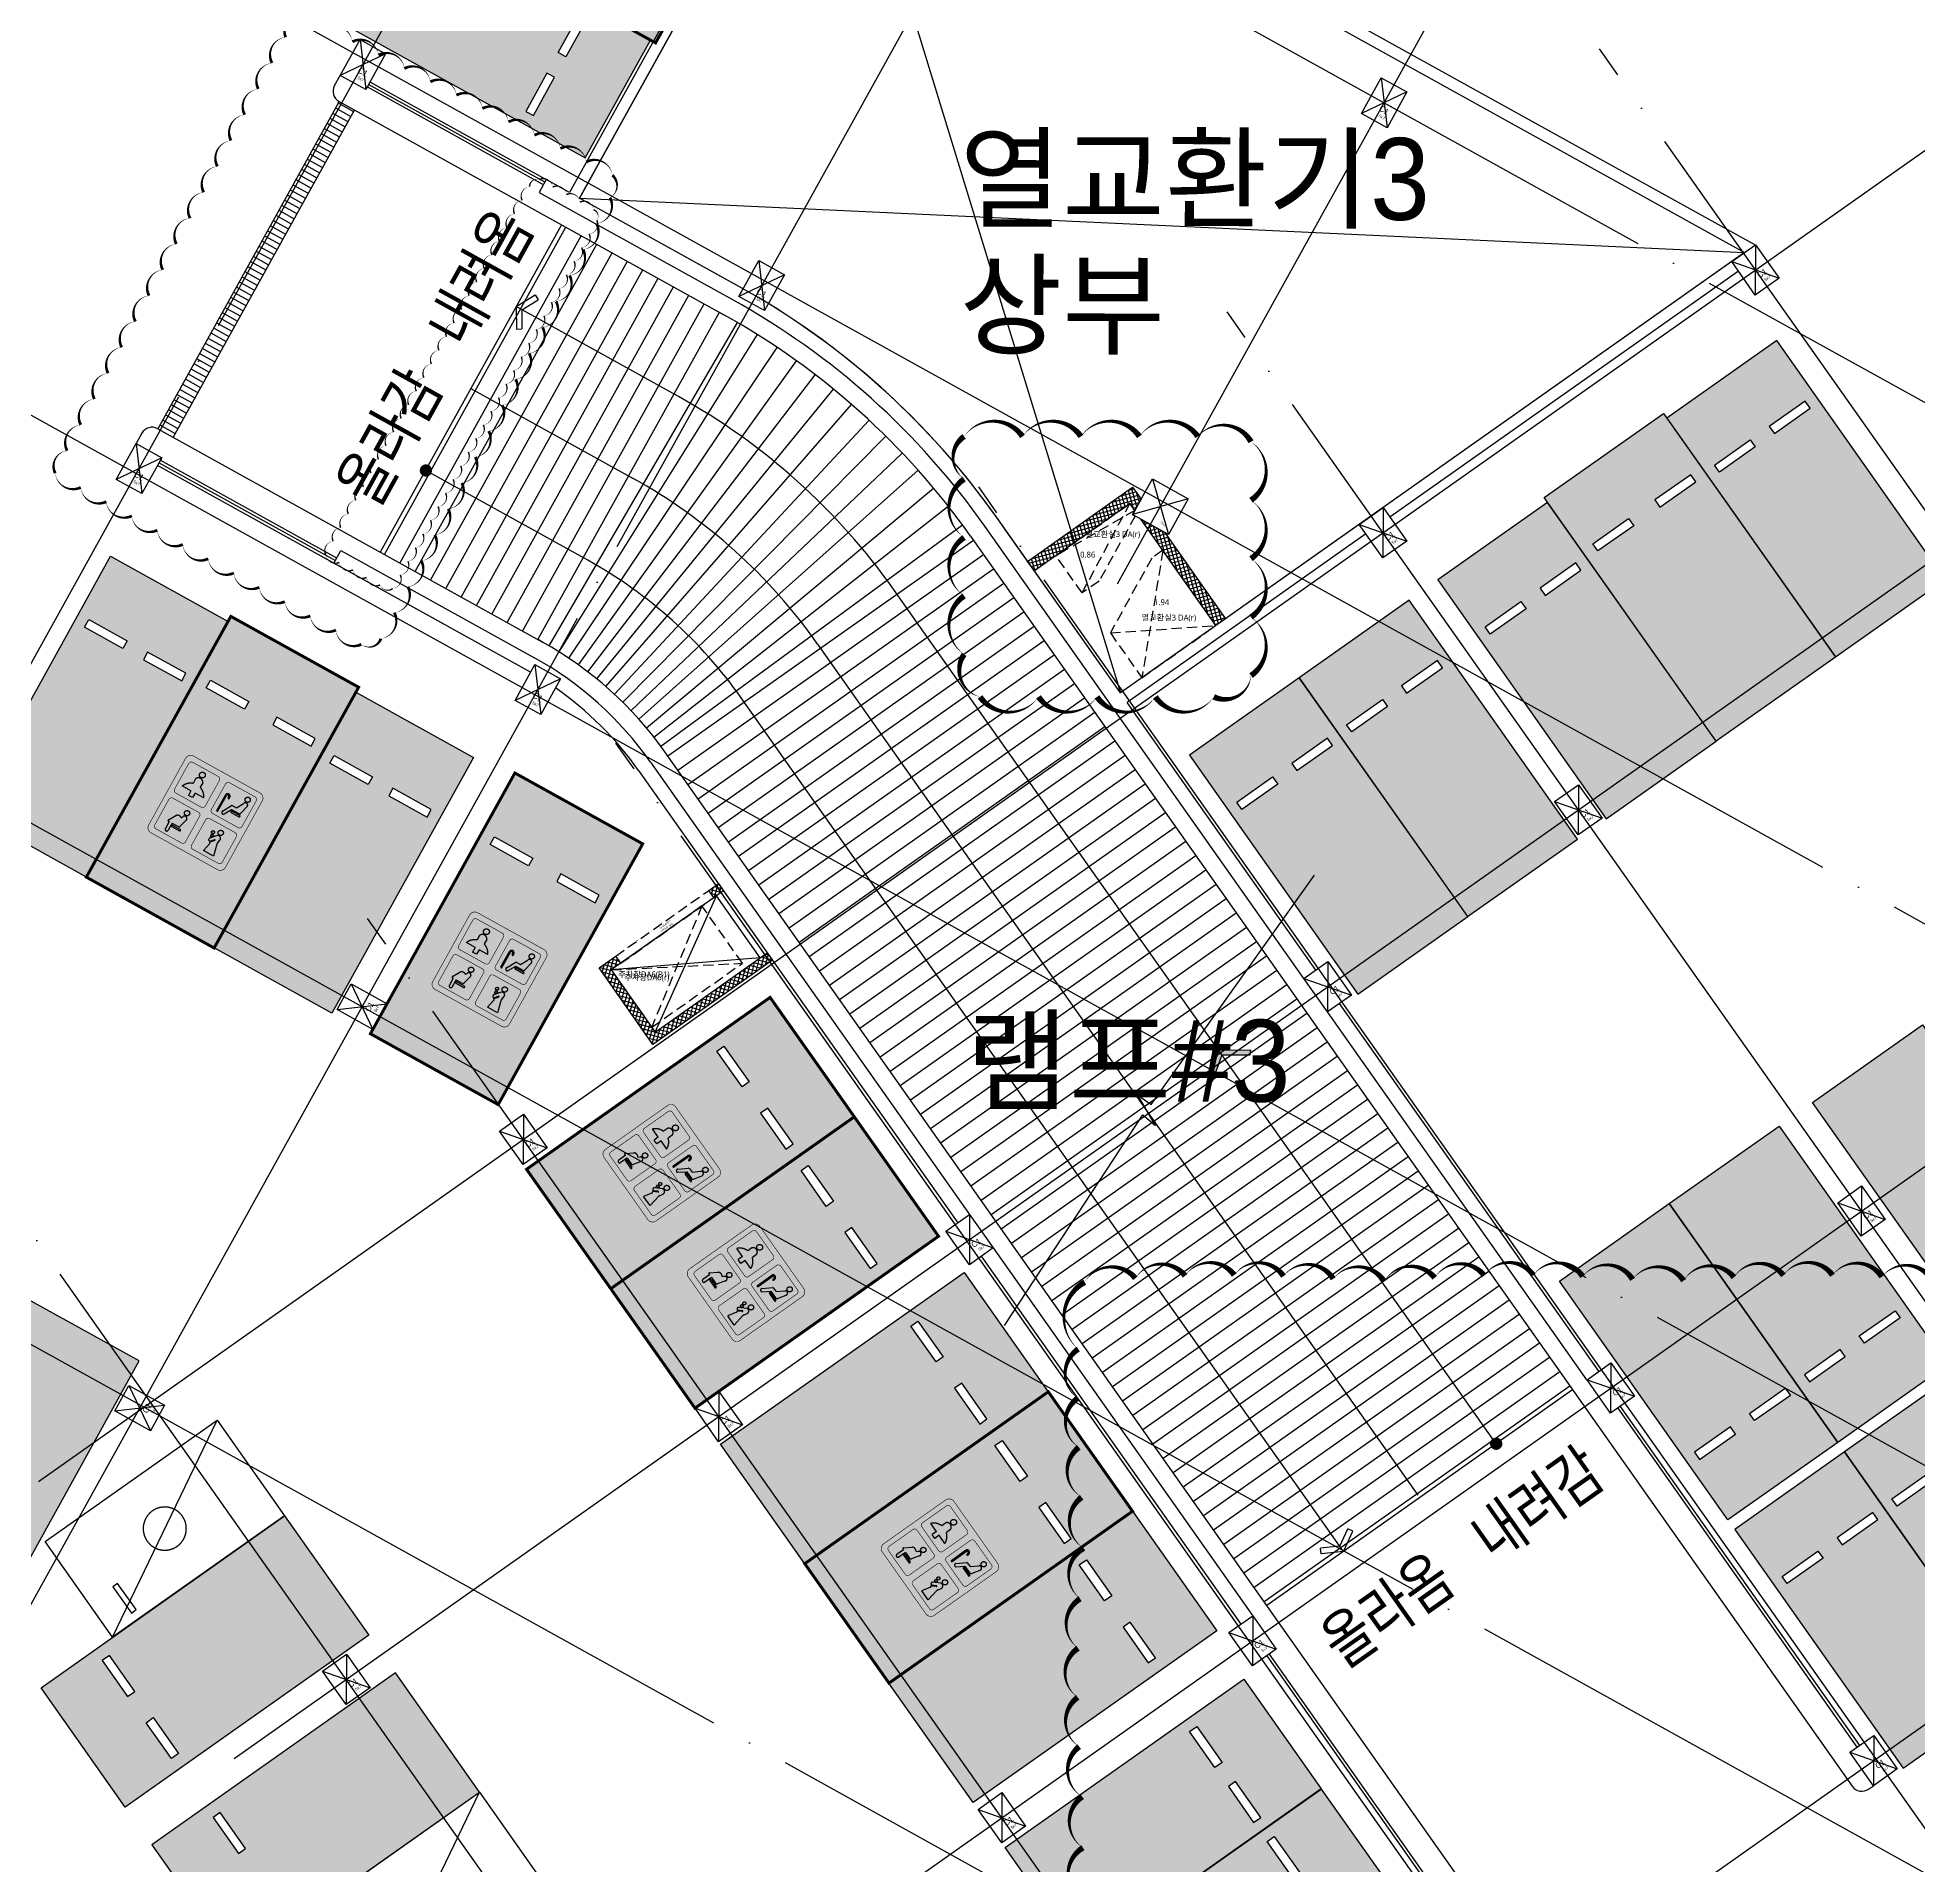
# Model space of a CAD drawing. Header units: millimetres. Extents: x -21000 to 567700, y 435000 to 850800.
# Drawn here: x 299436 to 331615, y 585418 to 616680 of the extents above; entities that cross this region are included whole.
import ezdxf
from ezdxf.enums import TextEntityAlignment as Align
from ezdxf.xclip import XClip

# ---------------------------------------------------------------- set-up
doc = ezdxf.new("R2010")
doc.units = ezdxf.units.MM
doc.header["$LTSCALE"] = 700
doc.header["$XCLIPFRAME"] = 2
doc.linetypes.add('AB_Pbase$0$HIDDEN1', pattern=[0.375, 0.25, -0.125])
doc.linetypes.add('AB_Pbase$0$주차장기둥$0$CEN', pattern=[62, 60, -1, 0, -1])
doc.layers.get('0').update_dxf_attribs({"color": 2})
doc.layers.get('Defpoints').update_dxf_attribs({"color": 171})
for name, color, linetype in [('AB_Pbase$0$A-STA', 4, 'Continuous'), ('AB_Pbase$0$da-open con', 1, 'Continuous'), ('AB_Pbase$0$da-open hid', 8, 'AB_Pbase$0$HIDDEN1'), ('AB_Pbase$0$DIM', 7, 'Continuous'), ('AB_Pbase$0$ELE4', 4, 'Continuous'), ('AB_Pbase$0$ELE6', 6, 'Continuous'), ('AB_Pbase$0$ELE8', 8, 'Continuous'), ('AB_Pbase$0$FIN', 6, 'Continuous'), ('AB_Pbase$0$HAT', 8, 'Continuous'), ('AB_Pbase$0$LEAD', 7, 'Continuous'), ('AB_Pbase$0$WAL', 3, 'Continuous'), ('AB_Pbase$0$건축open', 4, 'AB_Pbase$0$HIDDEN1'), ('AB_Pbase$0$주차(경형)', 9, 'Continuous'), ('AB_Pbase$0$주차-sol', 254, 'Continuous'), ('AB_Pbase$0$주차-여행', 221, 'Continuous'), ('AB_Pbase$0$주차-일반', 9, 'Continuous'), ('AB_Pbase$0$주차-확장', 7, 'Continuous'), ('AB_Pbase$0$주차장기둥$0$CEN_P', 244, 'AB_Pbase$0$주차장기둥$0$CEN'), ('DIM', 7, 'Continuous'), ('TEXT', 3, 'Continuous')]:
    doc.layers.add(name, color=color, linetype=linetype)
for name, color, linetype, plot in [('AB_Pbase$0$AB_Pbase_지붕층_구조도void$0$DEF_TEXT', 221, 'Continuous', False), ('AB_Pbase$0$AB_Pbase_지하1층_구조도void$0$DEF_TEXT', 221, 'Continuous', False), ('AB_Pbase$0$Defponts', 161, 'Continuous', False), ('AB_Pbase$0$주차-카운터', 151, 'Continuous', False), ('AB_Pbase$0$주차장기둥$0$DEFPOINT', 247, 'Continuous', False)]:
    doc.layers.add(name, color=color, linetype=linetype, plot=plot)
doc.styles.add('AB_Pbase$0$AB_Pbase_지붕층_구조도void$0$맑은 고딕', font='malgun.ttf')
doc.styles.add('AB_Pbase$0$AB_Pbase_지하1층_구조도void$0$맑은 고딕', font='malgun.ttf')
doc.styles.add('AB_Pbase$0$돋움', font='')
doc.styles.add('AB_Pbase$0$주차장기둥$0$맑은 고딕', font='')
doc.styles.add('울릉도M', font='')
doc.styles.get('AB_Pbase$0$돋움').set_extended_font_data('Dotum')
doc.styles.get('AB_Pbase$0$주차장기둥$0$맑은 고딕').set_extended_font_data('Dotum')
doc.styles.get('울릉도M').set_extended_font_data('Dotum')

# ---------------------------------------------------------------- blocks, each defined once
blk = doc.blocks.new('arrow2')
blk.add_lwpolyline([(-0.002, 0.87), (0.738, 0), (-0.002, -0.87), (0.15, -1), (1, 0), (0.15, 1)], close=True)
for points in [[(-0.002, 0.87), (0.15, 1), (0.738, 0), (1, 0)], [(0.738, 0), (1, 0), (-0.002, -0.87), (0.15, -1)]]:
    blk.add_solid(points)
blk = doc.blocks.new('AB_Pbase$0$arrow1')
for p, q in [((0, 0), (0.286, 0.501)), ((0.286, 0.501), (0.41, 0.43)), ((0, 0), (0.286, -0.501)), ((0.165, 0), (0.41, 0.429)), ((0.165, 0), (0.41, -0.429)), ((0.286, -0.501), (0.41, -0.43))]:
    blk.add_line(p, q)
blk = doc.blocks.new('AB_Pbase$0$팬룸 OPEN (19.5X19.5)')
at = {"layer": 'AB_Pbase$0$WAL'}
for p, q in [((165338, 637520), (165338, 637370)), ((167288, 637520), (167288, 637370))]:
    blk.add_line(p, q, dxfattribs=at)
at = {"layer": 'AB_Pbase$0$건축open'}
for p, q in [((167288, 637520), (165338, 637520)), ((167288, 637370), (165338, 637370))]:
    blk.add_line(p, q, dxfattribs=at)
at = {"layer": 'AB_Pbase$0$Defponts', "style": 'AB_Pbase$0$돋움'}
blk.add_text("건축 OPEN'G", height=30, rotation=360, dxfattribs=at).set_placement((166170, 637457))
at = {"layer": 'AB_Pbase$0$Defponts', "color": 6, "style": 'AB_Pbase$0$돋움'}
blk.add_text('(19.5X19.5)', height=30, rotation=360, dxfattribs=at).set_placement((166177, 637402))
blk = doc.blocks.new('AB_Pbase$0$AB_Pbase_지하1층_골조')
for p, q in [((312922, 621948), (308534, 614033)), ((312922, 621948), (328823, 613134)), ((313000, 621677), (308709, 613936)), ((313000, 621677), (328641, 613006)), ((308140, 614251), (308019, 614033)), ((308019, 614033), (311323, 612201)), ((308534, 614033), (308140, 614251)), ((311508, 612385), (308709, 613936)), ((328421, 612851), (322457, 608642)), ((328537, 612687), (322572, 608479)), ((321102, 600588), (315643, 608326)), ((317963, 605472), (315847, 608470)), ((322048, 608354), (317963, 605472)), ((322163, 608191), (318078, 605308)), ((304504, 607692), (304626, 607910)), ((304626, 607910), (307929, 606079)), ((307872, 605825), (304504, 607692)), ((321306, 600732), (318078, 605308)), ((309719, 604146), (315178, 596409)), ((309923, 604290), (315382, 596553)), ((326149, 593869), (321710, 600160)), ((325945, 593725), (321506, 600016)), ((315786, 595981), (320225, 589689)), ((315582, 595837), (320021, 589545))]:
    blk.add_line(p, q)
for radius, end in [(13000, 61), (13250, 58.5229), (6000, 61), (5750, 55.2843)]:
    blk.add_arc((305020, 600831), radius, 35.2055, end)
blk = doc.blocks.new('AB_Pbase$0$주차장기둥$0$cen 2bl 지하')
at = {"layer": 'AB_Pbase$0$주차장기둥$0$CEN_P', "color": 5}
for p, q in [((-9586, 66583), (-9586, 259250)), ((-1786, 66583), (-1786, 259221)), ((6014, 113576), (6014, 259192)), ((-74426, 122983), (119274, 122983)), ((-23086, 115183), (119274, 115183)), ((-23231, 107083), (119274, 107083)), ((-23231, 100983), (119274, 100983)), ((-119386, 93183), (119274, 93183))]:
    blk.add_line(p, q, dxfattribs=at)
at = {"layer": 'AB_Pbase$0$주차장기둥$0$CEN_P'}
for p, q in [((10097, 85016), (90237, 250834)), ((-12695, 19933), (97260, 247440)), ((2534, 88672), (24132, 133361)), ((-2688, 91195), (16349, 130586)), ((48352, 106456), (8788, 125577)), ((44958, 99433), (5394, 118554)), ((42695, 94751), (3131, 113873)), ((39388, 87908), (-176, 107030)), ((37126, 83226), (-2439, 102348)), ((33731, 76204), (-5833, 95325))]:
    blk.add_line(p, q, dxfattribs=at)
blk = doc.blocks.new('AB_Pbase$0$주차장기둥$0$p기둥 5x7')
blk.add_lwpolyline([(-250, 350), (250, 350), (250, -350), (-250, -350)], close=True)
at = {"layer": 'AB_Pbase$0$주차장기둥$0$DEFPOINT'}
for p, q in [((250, 350), (-250, -350)), ((-250, 350), (250, -350))]:
    blk.add_line(p, q, dxfattribs=at)
at = {"layer": 'AB_Pbase$0$주차장기둥$0$DEFPOINT', "color": 6, "style": 'AB_Pbase$0$주차장기둥$0$맑은 고딕'}
for s, height, p in [('C1', 100, (-24, -160)), ('5x7', 50, (29, -259))]:
    blk.add_text(s, height=height, rotation=0, dxfattribs=at).set_placement(p)
blk = doc.blocks.new('AB_Pbase$0$주차장기둥$0$p기둥 7x7')
blk.add_lwpolyline([(-350, 350), (350, 350), (350, -350), (-350, -350)], close=True)
at = {"layer": 'AB_Pbase$0$주차장기둥$0$DEFPOINT'}
for p, q in [((350, 350), (-350, -350)), ((-350, 350), (350, -350))]:
    blk.add_line(p, q, dxfattribs=at)
at = {"layer": 'AB_Pbase$0$주차장기둥$0$DEFPOINT', "color": 6, "style": 'AB_Pbase$0$주차장기둥$0$맑은 고딕'}
blk.add_text('7x7', height=50, rotation=0, dxfattribs=at).set_placement((129, -259))
blk = doc.blocks.new('AB_Pbase$0$주차장기둥')
for name, p, rotation in [('AB_Pbase$0$주차장기둥$0$cen 2bl 지하', (36992, -11667), 1.99999810188403), ('AB_Pbase$0$주차장기둥$0$p기둥 5x7', (45627, 112273), 66.2054582048853), ('AB_Pbase$0$주차장기둥$0$p기둥 5x7', (38710, 111451), 1.999998101881787), ('AB_Pbase$0$주차장기둥$0$p기둥 5x7', (42480, 105136), 66.2054582048853), ('AB_Pbase$0$주차장기둥$0$p기둥 5x7', (31191, 103284), 1.999998101881787), ('AB_Pbase$0$주차장기둥$0$p기둥 7x7', (38986, 103557), 1.999998101881937), ('AB_Pbase$0$주차장기둥$0$p기둥 5x7', (23396, 103012), 1.999998101881787), ('AB_Pbase$0$주차장기둥$0$p기둥 5x7', (47787, 102796), 66.2054582048853), ('AB_Pbase$0$주차장기둥$0$p기둥 5x7', (55473, 99407), 66.2054582048853), ('AB_Pbase$0$주차장기둥$0$p기둥 5x7', (45669, 97993), 66.20545820488529), ('AB_Pbase$0$주차장기둥$0$p기둥 5x7', (31467, 95389), 1.999998101881787), ('AB_Pbase$0$주차장기둥$0$p기둥 5x7', (23671, 95116), 1.999998101881787), ('AB_Pbase$0$주차장기둥$0$p기둥 5x7', (53355, 94604), 66.20545820488529), ('AB_Pbase$0$주차장기둥$0$p기둥 5x7', (60492, 91457), 66.20545820488529), ('AB_Pbase$0$주차장기둥$0$p기둥 5x7', (42643, 91130), 66.20545820488529), ('AB_Pbase$0$주차장기둥$0$p기둥 5x7', (31683, 89192), 91.99999810188433), ('AB_Pbase$0$주차장기둥$0$p기둥 5x7', (35218, 88666), 66.2054582048853), ('AB_Pbase$0$주차장기둥$0$p기둥 5x7', (50329, 87741), 66.20545820488529), ('AB_Pbase$0$주차장기둥$0$p기둥 5x7', (40525, 86326), 66.2054582048853), ('AB_Pbase$0$주차장기둥$0$p기둥 5x7', (48211, 82937), 66.2054582048853), ('AB_Pbase$0$주차장기둥$0$p기둥 5x7', (31957, 81347), 91.99999810188433), ('AB_Pbase$0$주차장기둥$0$p기둥 5x7', (37378, 79189), 66.2054582048853)]:
    blk.add_blockref(name, p, dxfattribs=dict(rotation=rotation))
blk = doc.blocks.new('AB_Pbase$0$AB_Pbase_지붕층_구조도void')
for p, q in [((267927, -129871), (268742, -128341)), ((268828, -128460), (267475, -129235)), ((269308, -129142), (268949, -131320)), ((268409, -130555), (270216, -130427)), ((261422, -135223, 90), (260562, -137299, 90)), ((259870, -136319, 90), (262114, -136204, 90))]:
    blk.add_line(p, q)
for points, elevation in [([(268828, -128460), (268789, -128530), (268833, -128554), (268216, -129667), (267927, -129871), (267475, -129235), (268742, -128341)], 0), ([(269308, -129141), (269119, -129274), (268409, -130555), (268949, -131320), (270216, -130427)], 0), ([(261422, -135223), (259870, -136319), (260562, -137299), (262114, -136204)], 90)]:
    blk.add_lwpolyline(points, close=True, dxfattribs=dict(elevation=elevation))
at = {"layer": 'AB_Pbase$0$AB_Pbase_지붕층_구조도void$0$DEF_TEXT', "style": 'AB_Pbase$0$AB_Pbase_지붕층_구조도void$0$맑은 고딕'}
for s, p in [('열교환실3 DA(r)', (267986, -128914)), ('0.86', (267893, -129264)), ('1.94', (269158, -130079)), ('열교환실3 DA(r)', (268944, -130342)), ('주차장DA6(r)', (260092, -136495))]:
    blk.add_text(s, height=100, dxfattribs=at).set_placement(p)
blk = doc.blocks.new('AB_Pbase$0$AB_Pbase_지하1층_구조도void', base_point=(49381, 737051))
for p, q in [((313000, 621677), (317963, 605472)), ((308709, 613936), (328641, 613006)), ((310001, 599670, 45), (311049, 602001, 90)), ((311798, 600939, 45), (309251, 600733, 90))]:
    blk.add_line(p, q)
blk.add_lwpolyline([(311444, 612420), (308709, 613936), (313000, 621677), (328641, 613006), (317963, 605472), (316032, 608208), (315847, 608470, 0.113028)], format="xyb", close=True)
at = {"elevation": 90}
blk.add_lwpolyline([(311049, 602001), (309251, 600733), (310001, 599670), (311798, 600939)], close=True, dxfattribs=at)
at = {"layer": 'AB_Pbase$0$AB_Pbase_지하1층_구조도void$0$DEF_TEXT', "style": 'AB_Pbase$0$AB_Pbase_지하1층_구조도void$0$맑은 고딕'}
blk.add_text('주차장DA6(B1)', height=100, dxfattribs=at).set_placement((309373, 600608))
blk = doc.blocks.new('AB_Pbase$0$실명')
at = {"layer": 'AB_Pbase$0$Defponts', "style": 'AB_Pbase$0$돋움'}
for s, p in [('열교환기3', (336220, -217278)), ('상부', (336220, -219441))]:
    blk.add_text(s, height=1400, rotation=359.9315, dxfattribs=at).set_placement(p)
blk.add_text('램프#3', height=1400, rotation=0, dxfattribs=at).set_placement((339107, -231644), align=Align.MIDDLE)
blk = doc.blocks.new('AB_Pbase$0$AB_Pbase-C1BCB056C')
at = {"layer": 'AB_Pbase$0$주차-여행'}
h = blk.add_hatch(color=170, dxfattribs=at)
h.dxf.hatch_style = 1
edge = h.paths.add_edge_path()
edge.add_line((105, 5), (1405, 5))
edge.add_arc((1405, 105), 100, 270, 360)
edge.add_line((1505, 105), (1505, 1405))
edge.add_arc((1405, 1405), 100, 0, 90)
edge.add_line((1405, 1505), (105, 1505))
edge.add_arc((105, 1405), 100, 90, 180)
edge.add_line((5, 1405), (5, 105))
edge.add_arc((105, 105), 100, 180, 270)
h = blk.add_hatch(color=255, dxfattribs=at)
h.dxf.hatch_style = 1
h.paths.add_polyline_path([(465, 1094), (465, 1180, 0.714286), (325, 1180), (325, 1094, 0.219224), (185, 965), (355, 965), (355, 875), (435, 875), (435, 965), (605, 965, 0.219224)])
h.paths.add_polyline_path([(445, 1295, 1), (345, 1295, 1)])
h.paths.add_polyline_path([(905, 1187), (905, 887, 1), (925, 887), (925, 1187, -1), (970, 1187), (970, 1167, 1), (990, 1167), (990, 1187, 1)])
h.paths.add_polyline_path([(1323, 1301, 1), (1233, 1301, 1)])
h.paths.add_polyline_path([(1326, 1193, 0.878579), (1252, 1222), (1178, 1090), (1094, 1086, 0.258599), (1086, 1081), (994, 920, 0.979199), (1041, 893), (1120, 1020), (1258, 1020, 0.342105), (1287, 1042)])
h.paths.add_polyline_path([(1288, 1000), (1138, 1000, 1), (1138, 975), (1288, 975, 1)], flags=17)
h.paths.add_polyline_path([(437, 598, 1), (527, 598, 1)])
h.paths.add_polyline_path([(528, 486, 0.88788), (453, 517), (433, 482, 0.415611), (332, 466), (259, 343, 0.192889), (258, 335, 0.480795), (267, 323), (285, 323), (285, 186, 1), (340, 186), (340, 323), (460, 323, 0.335846), (488, 345)])
h.paths.add_polyline_path([(516, 297), (366, 297, 1), (366, 272), (516, 272, 1)], flags=17)
h.paths.add_polyline_path([(1053, 529, 1), (1002, 529, 1)])
h.paths.add_polyline_path([(1071, 480, 1.194973), (1032, 437)])
h.paths.add_polyline_path([(1196, 466, 0.70337), (1123, 516), (1027, 409, 1), (1064, 375), (1111, 428, -1), (1122, 418), (1063, 351, 0.482877), (1064, 343), (1073, 339, -0.332101), (1075, 333), (1040, 174), (1231, 174), (1185, 381, -0.096684), (1185, 402)])
h.paths.add_polyline_path([(1194, 582, 1), (1104, 582, 1)])
at = {"layer": 'AB_Pbase$0$주차-여행', "color": 255}
for p, q in [((325, 1180), (325, 1094)), ((465, 1180), (465, 1094)), ((905, 887), (905, 1187)), ((925, 887), (925, 1187)), ((970, 1167), (970, 1187)), ((990, 1167), (990, 1187)), ((994, 920), (1086, 1081)), ((1041, 893), (1120, 1020)), ((1094, 1086), (1178, 1090)), ((1120, 1020), (1258, 1020)), ((1138, 1000), (1288, 1000)), ((1138, 975), (1288, 975)), ((1178, 1090), (1252, 1222)), ((1287, 1042), (1326, 1193)), ((355, 965), (185, 965)), ((355, 965), (355, 875)), ((435, 875), (355, 875)), ((605, 965), (435, 965)), ((435, 965), (435, 875)), ((257, 333), (257, 338)), ((259, 343), (332, 466)), ((267, 323), (285, 323)), ((285, 323), (285, 186)), ((340, 323), (460, 323)), ((340, 323), (340, 186)), ((433, 482), (453, 517)), ((528, 486), (488, 345)), ((1123, 516), (1027, 409)), ((1071, 480), (1032, 437)), ((1075, 333), (1040, 174)), ((1122, 418), (1063, 351)), ((1111, 428), (1064, 375)), ((1073, 339), (1064, 343)), ((1185, 402), (1196, 466)), ((1185, 381), (1231, 174)), ((366, 297), (516, 297)), ((366, 272), (516, 272)), ((1231, 174), (1040, 174))]:
    blk.add_line(p, q, dxfattribs=at)
at = {"layer": 'AB_Pbase$0$주차-여행', "color": 255, "const_width": 10}
for points in [[(105, 5), (1405, 5, 0.414214), (1505, 105), (1505, 1405, 0.414214), (1405, 1505), (105, 1505, 0.414214), (5, 1405), (5, 105, 0.414214)], [(145, 805), (645, 805, 0.414214), (695, 855), (695, 1355, 0.414214), (645, 1405), (145, 1405, 0.414214), (95, 1355), (95, 855, 0.414214)], [(865, 805), (1365, 805, 0.414214), (1415, 855), (1415, 1355, 0.414214), (1365, 1405), (865, 1405, 0.414214), (815, 1355), (815, 855, 0.414214)], [(145, 105), (645, 105, 0.414214), (695, 155), (695, 655, 0.414214), (645, 705), (145, 705, 0.414214), (95, 655), (95, 155, 0.414214)], [(865, 105), (1365, 105, 0.414214), (1415, 155), (1415, 655, 0.414214), (1365, 705), (865, 705, 0.414214), (815, 655), (815, 155, 0.414214)]]:
    blk.add_lwpolyline(points, format="xyb", close=True, dxfattribs=at)
at = {"layer": 'AB_Pbase$0$주차-여행', "color": 255}
for centre, radius in [((395, 1295), 50), ((1278, 1301), 45), ((482, 598), 45), ((1028, 529), 25.7), ((1149, 582), 45)]:
    blk.add_circle(centre, radius, dxfattribs=at)
for centre, radius, start, end in [((395, 877), 227, 107.9202, 157.3801), ((395, 1156), 74, 18.9246, 161.0754), ((395, 877), 227, 22.6199, 72.0798), ((948, 1187), 42.5, 0, 180), ((948, 1187), 22.5, 0, 180), ((980, 1167), 10, 180, 0), ((1094, 1076), 10, 92.4323, 150.4282), ((1138, 987), 12.5, 90, 270), ((1287, 1203), 40, 345.5444, 150.7519), ((1258, 1050), 30, 270, 345.5444), ((1288, 987), 12.5, 270, 90), ((915, 887), 10, 180, 0), ((1018, 907), 27, 150.4282, 328.0196), ((267, 338), 10, 149.0416, 180), ((267, 333), 10, 180, 270), ((391, 424), 72.3, 54.3449, 144.618), ((489, 497), 41, 344.2578, 150.6627), ((460, 353), 30, 270, 344.2578), ((1048, 462), 29, 37.898, 238.2024), ((1046, 392), 25, 138.0502, 318.0502), ((1066, 348), 5, 138.0502, 241.1496), ((1070, 334), 5, 347.664, 61.1496), ((1117, 423), 7.5, 318.0502, 138.0502), ((1151, 478), 46.8, 345.409, 125.8947), ((1239, 393), 55, 170.2464, 192.336), ((312, 186), 27.5, 180, 0), ((366, 284), 12.5, 90, 270), ((516, 284), 12.5, 270, 90)]:
    blk.add_arc(centre, radius, start, end, dxfattribs=at)
blk = doc.blocks.new('AB_Pbase$0$AB_Pbase-여행주차_')
at = {"layer": 'AB_Pbase$0$주차-sol'}
h = blk.add_hatch(color=252, dxfattribs=at)
h.paths.add_polyline_path([(54378012, -70102334), (54378012, -70097234), (54375512, -70097234), (54375512, -70102334)])
h.paths.add_polyline_path([(54377037, -70098359), (54377037, -70098509), (54377787, -70098509), (54377787, -70098359)], flags=16)
h.paths.add_polyline_path([(54376487, -70098359), (54376487, -70098509), (54375737, -70098509), (54375737, -70098359)], flags=16)
at = {"layer": 'AB_Pbase$0$주차-여행', "const_width": 50}
blk.add_lwpolyline([(54378012, -70102334), (54378012, -70097234), (54375512, -70097234), (54375512, -70102334)], close=True, dxfattribs=at)
at = {"layer": 'AB_Pbase$0$주차-여행', "color": 5, "ltscale": 600}
for points in [[(54376487, -70098359), (54376487, -70098509), (54375737, -70098509), (54375737, -70098359)], [(54377037, -70098359), (54377037, -70098509), (54377787, -70098509), (54377787, -70098359)]]:
    blk.add_lwpolyline(points, close=True, dxfattribs=at)
at = {"layer": 'AB_Pbase$0$주차-여행', "xscale": 1.000000000002362, "yscale": 1.000000000002362, "zscale": 1.000000000002362}
blk.add_blockref('AB_Pbase$0$AB_Pbase-C1BCB056C', (54376007, -70101139), dxfattribs=at)
blk = doc.blocks.new('AB_Pbase$0$주차일반')
at = {"layer": 'AB_Pbase$0$주차-sol'}
h = blk.add_hatch(color=254, dxfattribs=at)
h.dxf.hatch_style = 1
h.paths.add_polyline_path([(0, 0), (-2300, 0), (-2300, -5000), (0, -5000)])
h.paths.add_polyline_path([(-200, -3725), (-200, -3875), (-950, -3875), (-950, -3725)], flags=16)
h.paths.add_polyline_path([(-1350, -3725), (-1350, -3875), (-2100, -3875), (-2100, -3725)], flags=16)
at = {"layer": 'AB_Pbase$0$주차-일반', "color": 6}
for points in [[(0, 0), (0, -5000), (-2300, -5000), (-2300, 0)], [(-1350, -3875), (-1350, -3725), (-2100, -3725), (-2100, -3875)], [(-950, -3875), (-950, -3725), (-200, -3725), (-200, -3875)]]:
    blk.add_lwpolyline(points, close=True, dxfattribs=at)
blk = doc.blocks.new('AB_Pbase$0$주차확장')
at = {"layer": 'AB_Pbase$0$주차-sol'}
h = blk.add_hatch(color=252, dxfattribs=at)
h.paths.add_polyline_path([(1525, -3825), (2275, -3825), (2275, -3975), (1525, -3975)], flags=16)
edge = h.paths.add_edge_path()
edge.add_line((0, -5100), (2500, -5100))
edge.add_line((2500, -5100), (2500, 0))
edge.add_line((2500, 0), (0, 0))
edge.add_line((0, 0), (0, -5100))
h.paths.add_polyline_path([(225, -3975), (225, -3825), (975, -3825), (975, -3975)])
at = {"layer": 'AB_Pbase$0$주차-확장'}
blk.add_lwpolyline([(0, 0), (0, -5100), (2500, -5100), (2500, 0)], close=True, dxfattribs=at)
at = {"layer": 'AB_Pbase$0$주차-확장', "ltscale": 600}
for points in [[(975, -3975), (975, -3825), (225, -3825), (225, -3975)], [(1525, -3975), (1525, -3825), (2275, -3825), (2275, -3975)]]:
    blk.add_lwpolyline(points, close=True, dxfattribs=at)
blk = doc.blocks.new('AB_Pbase$0$주차(경형)')
at = {"layer": 'AB_Pbase$0$주차(경형)'}
blk.add_lwpolyline([(2000, -3600), (2000, 0), (0, 0), (0, -3600), (2000, -3600)], dxfattribs=at)
blk.add_lwpolyline([(150, -3000), (700, -3000), (700, -3100), (150, -3100)], close=True, dxfattribs=at)
at = {"layer": 'AB_Pbase$0$주차-카운터', "extrusion": (1.3e-15, -4.51775e-07, 1)}
blk.add_line((0, -3600, 0), (2000, 0), dxfattribs=at)
blk.add_circle((1000, -1800), 369, dxfattribs=at)
blk = doc.blocks.new('AB_Pbase$0$pppaaa_1_1')
at = {"layer": 'AB_Pbase$0$주차(경형)', "extrusion": (0.020528, 0.014484, -0.999684), "zscale": -1}
for p in [(308160, 588879, 14799), (300372, 588879, 14799)]:
    blk.add_blockref('AB_Pbase$0$주차(경형)', p, dxfattribs=at)
at = {"layer": 'AB_Pbase$0$주차-여행'}
for p, rotation in [((87981412, 14192875), 241.0000116715885), ((-13271331, 88276976), 330.9999951359077), ((-13266471, 88274297), 330.9999951359077), ((26239686, 85441716), 305.2054549483893), ((26241127, 85439673), 305.2054549483893), ((26244446, 85434970), 305.2054549483889)]:
    blk.add_blockref('AB_Pbase$0$AB_Pbase-여행주차_', p, dxfattribs=dict(at, rotation=rotation))
at = {"layer": 'AB_Pbase$0$주차-일반', "xscale": -1}
for p, rotation in [((304433, 617050), 61.0000116708511), ((332075, 607413, 0), 215.2054552387318), ((328153, 604645, 0), 215.2054552387318), ((325783, 602973, 0), 215.2054552387318), ((323904, 601647, 0), 215.2054552387318), ((299160, 595162), 330.9999949873773), ((335113, 589730, 0), 215.2054552387318), ((333234, 588404, 0), 215.2054552387318)]:
    blk.add_blockref('AB_Pbase$0$주차일반', p, dxfattribs=dict(at, rotation=rotation))
at = {"layer": 'AB_Pbase$0$주차-일반'}
for p, rotation in [((298259, 603436), 150.999995276831), ((302457, 601109), 150.999995276831), ((331684, 599794, 0), 35.20545523873221), ((329233, 598064, 0), 35.20545523873221), ((327354, 596738, 0), 35.20545523873221)]:
    blk.add_blockref('AB_Pbase$0$주차일반', p, dxfattribs=dict(at, rotation=rotation))
at = {"layer": 'AB_Pbase$0$주차-일반', "extrusion": (0, 0, -1), "xscale": -1, "zscale": -1, "rotation": 234.7945447613292}
for p in [(-315988, 585721), (-317314, 583841)]:
    blk.add_blockref('AB_Pbase$0$주차일반', p, dxfattribs=at)
at = {"layer": 'AB_Pbase$0$주차-확장', "xscale": -1}
for p, rotation in [((328153, 604645, 0), 215.2054552387318), ((311120, 592620), 125.2054552304213), ((314003, 588534), 125.2054552304213), ((305103, 589353, 0), 305.2054793749136)]:
    blk.add_blockref('AB_Pbase$0$주차확장', p, dxfattribs=dict(at, rotation=rotation))
at = {"layer": 'AB_Pbase$0$주차-확장', "rotation": 305.2054642617274}
blk.add_blockref('AB_Pbase$0$주차확장', (305557, 588710, 0), dxfattribs=at)
blk = doc.blocks.new('AB_Pbase$0$CO_107-B-B1')
at = {"layer": 'AB_Pbase$0$HAT'}
h = blk.add_hatch(dxfattribs=at)
h.set_pattern_fill('_USER', color=256, scale=300, style=0, double=1, pattern_type=0)
h.set_pattern_definition([(360, (-579431.25, -192254.43), (-1e-13, 300), []), (90, (-579431.25, -192254.43), (-300, -1e-13), [])])
h.paths.add_polyline_path([(-87757, -1480), (-87757, -3265)])
edge = h.paths.add_edge_path()
edge.add_line((-90037, -3265), (-87757, -3265))
edge.add_line((-90037, -3265), (-87757, -3265))
blk = doc.blocks.new('AB_Pbase')
at = {"layer": 'AB_Pbase$0$ELE8'}
h = blk.add_hatch(dxfattribs=at)
h.set_pattern_fill('_USER', color=256, scale=300, angle=61, pattern_type=0)
h.set_pattern_definition([(61, (3e-09, -3e-08), (-262.38591, 145.4429), [])])
h.paths.add_polyline_path([(308399, 613479), (305296, 607882), (308075, 606341), (311178, 611939)])
h = blk.add_hatch(dxfattribs=at)
h.set_pattern_fill('NET', color=256, scale=20, angle=15.182184)
h.paths.add_polyline_path([(318208, 608590), (318123, 608710), (316490, 607558), (316375, 607722), (318171, 608989), (318316, 608784), (318209, 608592)])
h.paths.add_polyline_path([(319597, 606625), (318689, 607910), (318689, 607910), (318574, 608073), (318573, 608073), (318312, 608443), (318714, 608220), (319760, 606740), (319597, 606625)])
h = blk.add_hatch(dxfattribs=at)
h.set_pattern_fill('_USER', color=256, scale=300, angle=35.2055, pattern_type=0)
h.set_pattern_definition([(35.20546, (3e-09, -3e-08), (-172.95305, 245.127), [])])
h.paths.add_polyline_path([(310168, 604463), (315398, 608153), (325671, 593593), (320441, 589903)])
h = blk.add_hatch(dxfattribs=at)
h.set_pattern_fill('NET', color=256, scale=20, angle=75)
h.set_pattern_definition([(75, (243.154, 445610.65), (-61.33629, 16.435009), []), (165, (243.154, 445610.65), (-16.435009, -61.33629), [])])
h.paths.add_polyline_path([(309328, 600971), (310921, 602095), (311008, 601972), (311171, 602088), (311085, 602210), (309042, 600769), (309965, 599461), (312007, 600903), (311921, 601025), (310001, 599670), (309251, 600733), (309762, 601093), (309415, 600848)])
at = {"layer": 'AB_Pbase$0$A-STA', "color": 8}
for p, q in [((308092, 614164), (305075, 615836)), ((308116, 614208), (305099, 615880)), ((304529, 607735), (301511, 609408)), ((304553, 607779), (301535, 609452)), ((326471, 593239), (330564, 587438)), ((326512, 593268), (330605, 587467)), ((320465, 589002), (324559, 583201)), ((320506, 589031), (324599, 583229))]:
    blk.add_line(p, q, dxfattribs=at)
at = {"layer": 'AB_Pbase$0$DIM'}
for points in [[(324392, 592629), (314090, 607231, 0.113028), (310402, 610540), (307623, 612080)], [(321778, 590785), (311476, 605386, 0.113028), (308850, 607741), (306080, 609276)]]:
    blk.add_lwpolyline(points, format="xyb", dxfattribs=at)
at = {"layer": 'AB_Pbase$0$DIM', "const_width": 100}
for points in [[(306025, 609276, 1), (306135, 609276, 1)], [(324337, 592629, 1), (324447, 592629, 1)]]:
    blk.add_lwpolyline(points, format="xyb", close=True, dxfattribs=at)
at = {"layer": 'AB_Pbase$0$ELE6'}
for p, q in [((304516, 615860), (304613, 616035)), ((305123, 615924), (308140, 614251)), ((304581, 615565, 0), (304594, 615589, 0)), ((304594, 615588), (311178, 611939)), ((304856, 615443), (301753, 609845)), ((311178, 611939), (311090, 611987)), ((306847, 610681), (309626, 609140)), ((301219, 609913), (301122, 609738)), ((301491, 609991), (308075, 606341)), ((307872, 605825), (301487, 609364)), ((308075, 606341), (307987, 606390)), ((323056, 591748), (312783, 606308))]:
    blk.add_line(p, q, dxfattribs=at)
at = {"layer": 'AB_Pbase$0$ELE6', "ltscale": 600}
blk.add_line((325700, 593552), (320470, 589862), dxfattribs=at)
at = {"layer": 'AB_Pbase$0$ELE6', "ltscale": 600, "elevation": 0}
blk.add_lwpolyline([(315398, 608153), (330485, 586770, 0.414214), (330763, 586722), (330845, 586779)], format="xyb", dxfattribs=at)
at = {"layer": 'AB_Pbase$0$ELE6', "elevation": 0}
blk.add_lwpolyline([(325125, 582744), (325207, 582802, 0.414214), (325255, 583080), (310168, 604463)], format="xyb", dxfattribs=at)
at = {"layer": 'AB_Pbase$0$ELE6'}
for centre, radius, start, end in [((304691, 615763), 200, 151, 241), ((305020, 600831), 12700, 35.2055, 61), ((301394, 609816), 200, 61, 151), ((305020, 600831), 9500, 35.2055, 61), ((305020, 600831), 6300, 35.2055, 61)]:
    blk.add_arc(centre, radius, start, end, dxfattribs=at)
at = {"layer": 'AB_Pbase$0$ELE8'}
for p, q in [((308190, 606276), (311410, 611807)), ((308360, 606173), (311753, 611600)), ((308527, 606065), (312090, 611382)), ((308691, 605952), (312420, 611153)), ((308851, 605833), (312742, 610914)), ((309007, 605710), (313056, 610666)), ((309159, 605581), (313363, 610407)), ((309307, 605448), (313661, 610139)), ((309450, 605311), (313951, 609861)), ((309590, 605169), (314231, 609575)), ((309724, 605022), (314503, 609280)), ((309854, 604872), (314765, 608976)), ((309979, 604717), (315017, 608664)), ((310100, 604559), (315259, 608345))]:
    blk.add_line(p, q, dxfattribs=at)
at = {"layer": 'AB_Pbase$0$FIN'}
for p, q in [((304594, 615589), (301491, 609991)), ((305050, 615793), (305050, 615793)), ((304856, 615443), (301753, 609845)), ((304435, 615302), (304697, 615157)), ((304484, 615390), (304746, 615244)), ((304532, 615477), (304794, 615332)), ((304581, 615565), (304843, 615419)), ((304241, 614953), (304504, 614807)), ((304290, 615040), (304552, 614895)), ((304338, 615128), (304600, 614982)), ((304387, 615215), (304649, 615070)), ((304096, 614690), (304358, 614545)), ((304144, 614778), (304407, 614632)), ((304193, 614865), (304455, 614720)), ((303902, 614340), (304164, 614195)), ((303950, 614428), (304213, 614282)), ((303999, 614515), (304261, 614370)), ((304047, 614603), (304310, 614457)), ((303708, 613991), (303970, 613845)), ((303756, 614078), (304019, 613933)), ((303805, 614165), (304067, 614020)), ((303853, 614253), (304116, 614107)), ((303562, 613728), (303825, 613583)), ((303562, 613728), (303825, 613583)), ((303611, 613816), (303873, 613670)), ((303659, 613903), (303922, 613758)), ((303368, 613378), (303631, 613233)), ((303417, 613466), (303679, 613320)), ((303465, 613553), (303728, 613408)), ((303514, 613641), (303776, 613495)), ((308399, 613479), (305296, 607882)), ((303175, 613028), (303437, 612883)), ((303223, 613116), (303485, 612970)), ((303272, 613203), (303534, 613058)), ((303320, 613291), (303582, 613145)), ((303029, 612766), (303292, 612621)), ((303078, 612853), (303340, 612708)), ((303126, 612941), (303388, 612796)), ((302835, 612416), (303098, 612271)), ((302884, 612504), (303146, 612358)), ((302932, 612591), (303195, 612446)), ((302981, 612679), (303243, 612533)), ((302641, 612066), (302904, 611921)), ((302690, 612154), (302952, 612008)), ((302738, 612241), (303001, 612096)), ((302787, 612329), (303049, 612183)), ((302496, 611804), (302758, 611659)), ((302544, 611891), (302807, 611746)), ((302593, 611979), (302855, 611833)), ((302302, 611454), (302564, 611309)), ((302350, 611542), (302613, 611396)), ((302399, 611629), (302661, 611484)), ((302447, 611716), (302710, 611571)), ((302108, 611104), (302370, 610959)), ((302156, 611192), (302419, 611046)), ((302205, 611279), (302467, 611134)), ((302253, 611367), (302516, 611221)), ((301963, 610842), (302225, 610696)), ((302011, 610929), (302273, 610784)), ((302060, 611017), (302322, 610871)), ((301769, 610492), (302031, 610347)), ((301769, 610492), (302031, 610347)), ((301817, 610579), (302079, 610434)), ((301866, 610667), (302128, 610522)), ((301914, 610754), (302176, 610609)), ((301575, 610142), (301837, 609997)), ((301623, 610230), (301886, 610084)), ((301672, 610317), (301934, 610172)), ((301720, 610405), (301983, 610259)), ((301526, 610055), (301789, 609909))]:
    blk.add_line(p, q, dxfattribs=at)
at = {"layer": 'AB_Pbase$0$LEAD', "ltscale": 0.5}
blk.add_lwpolyline([(315982, 594651), (318344, 598253), (318563, 598070), (318260, 598592), (318491, 598431), (321285, 602353)], dxfattribs=at)
at = {"layer": 'AB_Pbase$0$WAL', "elevation": 0}
for points in [[(318208, 608590), (318123, 608710), (316490, 607558), (316375, 607722), (318171, 608989), (318316, 608784), (318209, 608592)], [(319597, 606625), (318689, 607910), (318689, 607910), (318574, 608073), (318573, 608073), (318312, 608443), (318714, 608220), (319760, 606740), (319597, 606625)]]:
    blk.add_lwpolyline(points, close=True, dxfattribs=at)
at = {"layer": 'AB_Pbase$0$WAL', "elevation": 45}
for points in [[(310921, 602095), (311085, 602210), (311171, 602088), (311008, 601972)], [(309455, 600877), (309251, 600733), (310001, 599670), (311921, 601025), (312007, 600903), (309965, 599461), (309042, 600769), (309369, 600999)]]:
    blk.add_lwpolyline(points, dxfattribs=at)
for name, p, rotation in [('AB_Pbase$0$AB_Pbase_지하1층_골조', (0, 0), 359.9999999999999), ('AB_Pbase$0$주차장기둥', (231893, 539971), 329.0000000345588), ('AB_Pbase$0$실명', (-21011, 830850), 359.9999999999999), ('AB_Pbase$0$팬룸 OPEN (19.5X19.5)', (78566, 1218202, 45), 215.2055670680169)]:
    blk.add_blockref(name, p, dxfattribs=dict(rotation=rotation))
at = {"layer": 'AB_Pbase$0$da-open con', "rotation": 359.9999999999999}
blk.add_blockref('AB_Pbase$0$AB_Pbase_지하1층_구조도void', (49381, 737051), dxfattribs=at)
at = {"layer": 'AB_Pbase$0$da-open hid', "rotation": 359.9999999999999}
blk.add_blockref('AB_Pbase$0$AB_Pbase_지붕층_구조도void', (49381, 737052), dxfattribs=at)
at = {"layer": 'AB_Pbase$0$DIM', "zscale": 666.6666666666667}
for p, xscale, yscale, rotation in [((307623, 612080), -666.6666666669734, 666.6666666666533, 150.9999981364547), ((321778, 590785), -666.6666666669765, 666.6666666666559, 305.2054588393911)]:
    blk.add_blockref('AB_Pbase$0$arrow1', p, dxfattribs=dict(at, xscale=xscale, yscale=yscale, rotation=rotation))
at = {"layer": 'AB_Pbase$0$ELE4', "rotation": 60.99999970085558}
blk.add_blockref('AB_Pbase$0$CO_107-B-B1', (355234, 675281), dxfattribs=at)
at = {"layer": 'AB_Pbase$0$WAL'}
ref = blk.add_blockref('AB_Pbase$0$pppaaa_1_1', (0, 0), dxfattribs=dict(at, rotation=359.9999999999999))
XClip(ref).set_block_clipping_path([(-396188.9384898804, 0.0133324571), (493845.7278262604, 839949.4046300659)])

msp = doc.modelspace()

# ---------------------------------------------------------------- block references
ref = msp.add_blockref('AB_Pbase', (0, 0))
XClip(ref).set_block_clipping_path([(-0.000000015, 445500.0000000148), (493845.7187941075, 839949.3912975936)])

# ---------------------------------------------------------------- next in the draw order: linework, layer by layer
at = {"layer": 'Defpoints', "color": 3}
for points in [[(303933, 617067, 0, 50, 0.520567), (303680, 616688, 0, 50, 0.520567), (303446, 616246, 0, 50, 0.520567), (303212, 615804, 0, 50, 0.520567), (302979, 615362, 0, 50, 0.520567), (302745, 614920, 0, 50, 0.520567), (302511, 614478, 0, 50, 0.520567), (302278, 614036, 0, 50, 0.520567), (302044, 613593, 0, 50, 0.520567), (301810, 613151, 0, 50, 0.520567), (301577, 612709, 0, 50, 0.520567), (301343, 612267, 0, 50, 0.520567), (301109, 611825, 0, 50, 0.520567), (300875, 611383, 0, 50, 0.520567), (300642, 610941, 0, 50, 0.520567), (300408, 610499, 0, 50, 0.520567), (300174, 610057, 0, 50, 0.520567), (299941, 609615, 0, 50, 0.520567), (299738, 609231, 0, 50, 0.520567)], [(299738, 609231, 0, 50, 0.520567), (300174, 608987, 0, 50, 0.520567), (300611, 608743, 0, 50, 0.520567), (301047, 608499, 0, 50, 0.520567), (301483, 608255, 0, 50, 0.520567), (301920, 608011, 0, 50, 0.520567), (302356, 607767, 0, 50, 0.520567), (302793, 607523, 0, 50, 0.520567), (303229, 607279, 0, 50, 0.520567), (303666, 607035, 0, 50, 0.520567), (304102, 606791, 0, 50, 0.520567), (304539, 606547, 0, 50, 0.520567), (304975, 606303, 0, 50, 0.520567), (305309, 606400, 0, 50, 0.520567), (305540, 606844, 0, 50, 0.520567), (305771, 607288, 0, 50, 0.520567), (306001, 607731, 0, 50, 0.520567), (306232, 608175, 0, 50, 0.520567), (306462, 608619, 0, 50, 0.520567), (306693, 609062, 0, 50, 0.520567), (306924, 609506, 0, 50, 0.520567), (307154, 609950, 0, 50, 0.520567), (307385, 610393, 0, 50, 0.520567), (307615, 610837, 0, 50, 0.520567), (307846, 611281, 0, 50, 0.520567), (308076, 611724, 0, 50, 0.520567), (308307, 612168, 0, 50, 0.520567), (308538, 612612, 0, 50, 0.520567), (308768, 613055, 0, 50, 0.520567), (308999, 613499, 0, 50, 0.520567), (309229, 613943, 0, 50, 0.520567), (309270, 614326, 0, 50, 0.520567), (308826, 614554, 0, 50, 0.520567), (308381, 614783, 0, 50, 0.520567), (307936, 615011, 0, 50, 0.520567), (307491, 615239, 0, 50, 0.520567), (307047, 615468, 0, 50, 0.520567), (306602, 615696, 0, 50, 0.520567), (306157, 615925, 0, 50, 0.520567), (305712, 616153, 0, 50, 0.520567), (305268, 616382, 0, 50, 0.520567), (304823, 616610, 0, 50, 0.520567), (304378, 616838, 0, 50, 0.520567)]]:
    msp.add_lwpolyline(points, format="xyseb", dxfattribs=at)
at = {"layer": 'Defpoints'}
for points in [[(304366, 607836, 0, 26.7, 0.520567), (304599, 607706, 0, 26.7, 0.520567), (304832, 607577, 0, 26.7, 0.520567), (305065, 607448, 0, 26.7, 0.520567), (305298, 607319, 0, 26.7, 0.520567), (305512, 607258, 0, 26.7, 0.520567), (305641, 607492, 0, 26.7, 0.520567), (305771, 607725, 0, 26.7, 0.520567), (305900, 607958, 0, 26.7, 0.520567), (306029, 608191, 0, 26.7, 0.520567), (306158, 608424, 0, 26.7, 0.520567), (306288, 608658, 0, 26.7, 0.520567), (306417, 608891, 0, 26.7, 0.520567), (306546, 609124, 0, 26.7, 0.520567), (306675, 609357, 0, 26.7, 0.520567), (306805, 609591, 0, 26.7, 0.520567), (306934, 609824, 0, 26.7, 0.520567), (307063, 610057, 0, 26.7, 0.520567), (307193, 610290, 0, 26.7, 0.520567), (307322, 610524, 0, 26.7, 0.520567), (307451, 610757, 0, 26.7, 0.520567), (307580, 610990, 0, 26.7, 0.520567), (307710, 611223, 0, 26.7, 0.520567), (307839, 611456, 0, 26.7, 0.520567), (307968, 611690, 0, 26.7, 0.520567), (308098, 611923, 0, 26.7, 0.520567), (308227, 612156, 0, 26.7, 0.520567), (308356, 612389, 0, 26.7, 0.520567), (308485, 612623, 0, 26.7, 0.520567), (308615, 612856, 0, 26.7, 0.520567), (308744, 613089, 0, 26.7, 0.520567), (308873, 613322, 0, 26.7, 0.520567), (309003, 613556, 0, 26.7, 0.520567), (308949, 613736, 0, 26.7, 0.520567), (308715, 613866, 0, 26.7, 0.520567), (308482, 613995, 0, 26.7, 0.520567), (308249, 614124, 0, 26.7, 0.520567), (308016, 614253, 0, 26.7, 0.520567), (307855, 614131, 0, 26.7, 0.520567), (307726, 613897, 0, 26.7, 0.520567), (307596, 613664, 0, 26.7, 0.520567), (307467, 613431, 0, 26.7, 0.520567), (307338, 613198, 0, 26.7, 0.520567), (307208, 612964, 0, 26.7, 0.520567), (307079, 612731, 0, 26.7, 0.520567), (306950, 612498, 0, 26.7, 0.520567), (306821, 612265, 0, 26.7, 0.520567), (306691, 612031, 0, 26.7, 0.520567), (306562, 611798, 0, 26.7, 0.520567), (306433, 611565, 0, 26.7, 0.520567), (306303, 611332, 0, 26.7, 0.520567), (306174, 611098, 0, 26.7, 0.520567), (306045, 610865, 0, 26.7, 0.520567), (305916, 610632, 0, 26.7, 0.520567), (305786, 610399, 0, 26.7, 0.520567), (305657, 610166, 0, 26.7, 0.520567), (305528, 609932, 0, 26.7, 0.520567), (305398, 609699, 0, 26.7, 0.520567), (305269, 609466, 0, 26.7, 0.520567), (305140, 609233, 0, 26.7, 0.520567), (305011, 608999, 0, 26.7, 0.520567), (304881, 608766, 0, 26.7, 0.520567), (304752, 608533, 0, 26.7, 0.520567), (304623, 608300, 0, 26.7, 0.520567), (304493, 608066, 0, 26.7, 0.520567)], [(315288, 609859, 0, 100, -0.520567), (316288, 609859, 0, 100, -0.520567), (317288, 609859, 0, 100, -0.520567), (318288, 609859, 0, 100, -0.520567), (319288, 609859, 0, 100, -0.520567), (320197, 609768, 0, 100, -0.520567), (320197, 608768, 0, 100, -0.520567), (320197, 607768, 0, 100, -0.520567), (320197, 606768, 0, 100, -0.520567), (320197, 605768, 0, 100, -0.520567), (319561, 605404, 0, 100, -0.520567), (318561, 605404, 0, 100, -0.520567), (317561, 605404, 0, 100, -0.520567), (316561, 605404, 0, 100, -0.520567), (315561, 605404, 0, 100, -0.520567), (315288, 606131, 0, 100, -0.520567), (315288, 607131, 0, 100, -0.520567), (315288, 608131, 0, 100, -0.520567), (315288, 609131, 0, 100, -0.520567)]]:
    msp.add_lwpolyline(points, format="xyseb", close=True, dxfattribs=at)
at = {"layer": 'Defpoints', "color": 141, "true_color": 0xadddf7}
msp.add_lwpolyline([(317264, 584859, 0, 100, -0.520567), (317321, 585719, 0, 100, -0.520567), (317309, 586592, 0, 100, -0.520567), (317256, 587449, 0, 100, -0.520567), (317231, 588292, 0, 100, -0.520567), (317237, 589132, 0, 100, -0.520567), (317272, 589979, 0, 100, -0.520567), (317333, 590842, 0, 100, -0.520567), (317299, 591714, 0, 100, -0.520567), (317250, 592568, 0, 100, -0.520567), (317230, 593410, 0, 100, -0.520567), (317240, 594250, 0, 100, -0.520567), (317351, 595393, 0, 100, -0.520567), (318219, 595460, 0, 100, -0.520567), (319069, 595502, 0, 100, -0.520567), (319910, 595515, 0, 100, -0.520567), (320752, 595497, 0, 100, -0.520567), (321604, 595451, 0, 100, -0.520567), (322475, 595406, 0, 100, -0.520567), (323340, 595469, 0, 100, -0.520567), (324187, 595506, 0, 100, -0.520567), (325028, 595514, 0, 100, -0.520567), (325871, 595491, 0, 100, -0.520567), (326726, 595440, 0, 100, -0.520567), (327599, 595418, 0, 100, -0.520567), (328460, 595477, 0, 100, -0.520567), (329306, 595510, 0, 100, -0.520567), (330146, 595512, 0, 100, -0.520567), (330990, 595485, 0, 100, -0.520567), (331848, 595430, 0, 100, -0.520567)], format="xyseb", dxfattribs=at)

# ---------------------------------------------------------------- next in the draw order: block references
at = {"layer": 'DIM', "ltscale": 0.5, "xscale": 369.5680786748911, "yscale": 452.4316770042084, "zscale": 369.5680786748911, "rotation": 125.2054582394223}
msp.add_blockref('arrow2', (319858, 599056), dxfattribs=at)

# ---------------------------------------------------------------- next in the draw order: texts
at = {"layer": 'TEXT', "ltscale": 0.8, "style": '울릉도M', "width": 0.8}
for s, rotation, p in [('내려옴', 61, (307939, 613441)), ('올라감', 61, (306388, 610712)), ('내려감', 35.2055, (326308, 591972)), ('올라옴', 35.2055, (323741, 590160))]:
    msp.add_text(s, height=800, rotation=rotation, dxfattribs=at).set_placement(p, align=Align.RIGHT)

doc.saveas('drawing.dxf')
